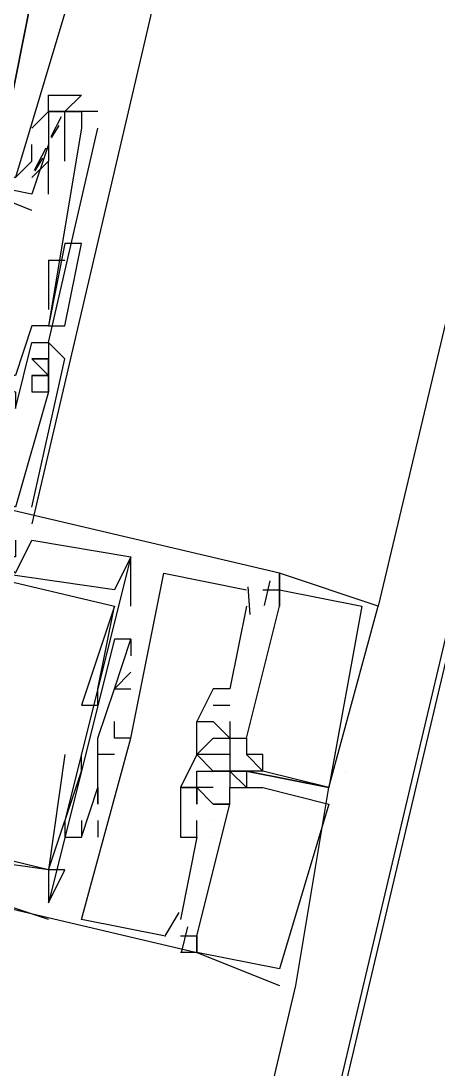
# Model space of a CAD drawing. Header units: feet. Extents: x -84 to 198, y -22 to 181.
# Drawn here: x 133.098 to 133.435, y 98.017 to 98.864 of the extents above; entities that cross this region are included whole.
import ezdxf

# ---------------------------------------------------------------- set-up
doc = ezdxf.new("R2010")
doc.units = ezdxf.units.FT
doc.layers.add('A-LINEA', color=7, linetype='CONTINUOUS')

msp = doc.modelspace()

# ---------------------------------------------------------------- linework, layer by layer
at = {"layer": 'A-LINEA'}
for p, q in [((135.1333, 105.7644), (133.3867, 98.3911)), ((133.9467, 102.0444), (133.2, 98.8578)), ((133.2, 98.8578), (133.1067, 98.4578)), ((133.1067, 98.7778), (133.12, 98.7911)), ((133.12, 98.7911), (133.12, 98.7911)), ((133.1333, 98.7911), (133.1333, 98.7911)), ((133.1467, 98.7911), (133.1467, 98.7911)), ((133.16, 98.7911), (133.16, 98.7911)), ((133.1303, 98.787), (133.1219, 98.7708)), ((133.1067, 98.7778), (133.1067, 98.7778)), ((133.12, 98.7778), (133.12, 98.7778)), ((133.1285, 98.78), (133.1223, 98.7699)), ((133.1467, 98.7778), (133.1467, 98.7778)), ((133.16, 98.7778), (133.16, 98.7778)), ((133.12, 98.7644), (133.12, 98.7644)), ((133.12, 98.7644), (133.12, 98.7644)), ((133.118, 98.7616), (133.1084, 98.7436)), ((133.1067, 98.7511), (133.1067, 98.7511)), ((133.1152, 98.7534), (133.1089, 98.7432)), ((133.12, 98.7244), (133.12, 98.7511)), ((133.12, 98.7511), (133.12, 98.7511)), ((133.1333, 98.7511), (133.1333, 98.7511)), ((133.1067, 98.7244), (133.1067, 98.7244)), ((133.1067, 98.7244), (133.1067, 98.7244)), ((133.12, 98.7244), (133.12, 98.7244)), ((133.1067, 98.7111), (133.1067, 98.7111)), ((133.1333, 98.6844), (133.12, 98.6178)), ((133.1333, 98.6844), (133.12, 98.6178)), ((133.1467, 98.6844), (133.1467, 98.6844)), ((133.12, 98.6711), (133.12, 98.6444)), ((133.12, 98.6711), (133.1333, 98.6711)), ((133.12, 98.6444), (133.12, 98.6311)), ((133.1067, 98.6178), (133.1067, 98.6178)), ((133.12, 98.6178), (133.12, 98.6178)), ((133.1333, 98.6178), (133.1333, 98.6178)), ((133.1067, 98.6044), (133.1067, 98.6044)), ((133.12, 98.6044), (133.12, 98.6044)), ((133.12, 98.6044), (133.12, 98.6044)), ((133.12, 98.6044), (133.12, 98.6044)), ((133.12, 98.6044), (133.12, 98.6044)), ((133.12, 98.5911), (133.1067, 98.5911)), ((133.12, 98.5911), (133.12, 98.5911)), ((133.12, 98.5911), (133.12, 98.5911)), ((133.12, 98.5911), (133.12, 98.5911)), ((133.1333, 98.5911), (133.1333, 98.5911)), ((133.1333, 98.5911), (133.1333, 98.5911)), ((133.1333, 98.5911), (133.1333, 98.5911)), ((133.1067, 98.5778), (133.1067, 98.5778)), ((133.1067, 98.5778), (133.1067, 98.5778)), ((133.1067, 98.5778), (133.1067, 98.5778)), ((133.1067, 98.5778), (133.1067, 98.5778)), ((133.12, 98.5778), (133.1067, 98.5778)), ((133.1067, 98.5778), (133.12, 98.5778)), ((133.12, 98.5778), (133.12, 98.5778)), ((133.12, 98.5778), (133.12, 98.5778)), ((133.12, 98.5778), (133.12, 98.5778)), ((133.1067, 98.5644), (133.1067, 98.5644)), ((133.1067, 98.5644), (133.1067, 98.5644)), ((133.1067, 98.5644), (133.1067, 98.5644)), ((133.12, 98.5644), (133.12, 98.5644)), ((133.12, 98.5644), (133.12, 98.5644)), ((133.12, 98.5644), (133.12, 98.5644)), ((133.12, 98.5644), (133.12, 98.5644)), ((133.12, 98.5644), (133.12, 98.5644)), ((133.12, 98.5644), (133.12, 98.5644)), ((133.1067, 98.4711), (133.1067, 98.4711)), ((133.1067, 98.4711), (133.1067, 98.4711)), ((133.1067, 98.4711), (133.1067, 98.4711)), ((133.1067, 98.4444), (133.1067, 98.4444)), ((133.1067, 98.4444), (133.1067, 98.4444)), ((133.1067, 98.4444), (133.1067, 98.4444)), ((133.1867, 98.3911), (133.1867, 98.4311)), ((133.1867, 98.4311), (133.1867, 98.4311)), ((133.1867, 98.4311), (133.1867, 98.4311)), ((133.1867, 98.3911), (133.1867, 98.4311)), ((133.1867, 98.4311), (133.1867, 98.4311)), ((133.1867, 98.4311), (133.1867, 98.4311)), ((133.1867, 98.3911), (133.1867, 98.4311)), ((133.1867, 98.4311), (133.1867, 98.4311)), ((133.1867, 98.4311), (133.1867, 98.4311)), ((133.2133, 98.4178), (133.2133, 98.4178)), ((133.2133, 98.4178), (133.2133, 98.4178)), ((133.2133, 98.4178), (133.2133, 98.4178)), ((133.3067, 98.4178), (133.3067, 98.4178)), ((133.3067, 98.4178), (133.3067, 98.4178)), ((133.3067, 98.4178), (133.3067, 98.4178)), ((133.3067, 98.4178), (133.3067, 98.4178)), ((133.3067, 98.4178), (133.3067, 98.4178)), ((133.3067, 98.4178), (133.3067, 98.4178)), ((133.299, 98.4117), (133.2943, 98.3917)), ((133.299, 98.4117), (133.2943, 98.3917)), ((133.299, 98.4117), (133.2943, 98.3917)), ((133.1733, 98.4044), (133.1733, 98.4044)), ((133.1733, 98.4044), (133.1733, 98.4044)), ((133.1733, 98.4044), (133.1733, 98.4044)), ((133.28, 98.4044), (133.28, 98.4044)), ((133.28, 98.4044), (133.28, 98.4044)), ((133.28, 98.4044), (133.28, 98.4044)), ((133.2813, 98.4069), (133.2829, 98.3843)), ((133.2813, 98.4069), (133.2829, 98.3843)), ((133.2813, 98.4069), (133.2829, 98.3843)), ((133.2933, 98.4044), (133.2933, 98.4044)), ((133.2933, 98.4044), (133.2933, 98.4044)), ((133.2933, 98.4044), (133.2933, 98.4044)), ((133.3067, 98.4044), (133.3067, 98.4044)), ((133.3067, 98.4044), (133.3067, 98.4044)), ((133.3067, 98.4044), (133.3067, 98.4044)), ((133.3067, 98.4044), (133.3067, 98.4044)), ((133.3067, 98.4044), (133.3067, 98.4044)), ((133.3067, 98.4044), (133.3067, 98.4044)), ((133.1733, 98.3911), (133.1733, 98.3911)), ((133.1733, 98.3911), (133.1733, 98.3911)), ((133.1733, 98.3911), (133.1733, 98.3911)), ((133.1733, 98.3911), (133.1733, 98.3911)), ((133.1733, 98.3911), (133.1733, 98.3911)), ((133.1733, 98.3911), (133.1733, 98.3911)), ((133.1867, 98.3911), (133.1867, 98.3911)), ((133.1867, 98.3911), (133.1867, 98.3911)), ((133.1867, 98.3911), (133.1867, 98.3911)), ((133.28, 98.3911), (133.2667, 98.3244)), ((133.28, 98.3911), (133.2667, 98.3244)), ((133.28, 98.3911), (133.2667, 98.3244)), ((133.28, 98.3911), (133.28, 98.3911)), ((133.28, 98.3911), (133.28, 98.3911)), ((133.28, 98.3911), (133.28, 98.3911)), ((133.2933, 98.3911), (133.2933, 98.3911)), ((133.2933, 98.3911), (133.2933, 98.3911)), ((133.2933, 98.3911), (133.2933, 98.3911)), ((133.2933, 98.3911), (133.2933, 98.3911)), ((133.2933, 98.3911), (133.2933, 98.3911)), ((133.2933, 98.3911), (133.2933, 98.3911)), ((133.3067, 98.3911), (133.3067, 98.3911)), ((133.3067, 98.3911), (133.3067, 98.3911)), ((133.3067, 98.3911), (133.3067, 98.3911)), ((133.3067, 98.3911), (133.3067, 98.3911)), ((133.3067, 98.3911), (133.3067, 98.3911)), ((133.3067, 98.3911), (133.3067, 98.3911)), ((133.3733, 98.3911), (133.3733, 98.3911)), ((133.3733, 98.3911), (133.3733, 98.3911)), ((133.3733, 98.3911), (133.3733, 98.3911)), ((133.3867, 98.3911), (133.3867, 98.3911)), ((133.3867, 98.3911), (133.3867, 98.3911)), ((133.3867, 98.3911), (133.3867, 98.3911)), ((133.1733, 98.3644), (133.1733, 98.3644)), ((133.1733, 98.3644), (133.1733, 98.3644)), ((133.1733, 98.3644), (133.1733, 98.3644)), ((133.1867, 98.3644), (133.1867, 98.3644)), ((133.1867, 98.3644), (133.1867, 98.3644)), ((133.1867, 98.3644), (133.1867, 98.3644)), ((133.1867, 98.3644), (133.1867, 98.3644)), ((133.1867, 98.3644), (133.1867, 98.3644)), ((133.1867, 98.3644), (133.1867, 98.3644)), ((133.1867, 98.3511), (133.1867, 98.3511)), ((133.1867, 98.3511), (133.1867, 98.3511)), ((133.1867, 98.3511), (133.1867, 98.3511)), ((133.1867, 98.3378), (133.1867, 98.3378)), ((133.1867, 98.3378), (133.1867, 98.3378)), ((133.1867, 98.3378), (133.1867, 98.3378)), ((133.16, 98.3244), (133.16, 98.3244)), ((133.16, 98.3244), (133.16, 98.3244)), ((133.16, 98.3244), (133.16, 98.3244)), ((133.1733, 98.3244), (133.1733, 98.3244)), ((133.1733, 98.3244), (133.1733, 98.3244)), ((133.1733, 98.3244), (133.1733, 98.3244)), ((133.1733, 98.3244), (133.1733, 98.3244)), ((133.1733, 98.3244), (133.1733, 98.3244)), ((133.1733, 98.3244), (133.1733, 98.3244)), ((133.1867, 98.3244), (133.1867, 98.3244)), ((133.1867, 98.3244), (133.1867, 98.3244)), ((133.1867, 98.3244), (133.1867, 98.3244)), ((133.2533, 98.3244), (133.2533, 98.3244)), ((133.2533, 98.3244), (133.2533, 98.3244)), ((133.2533, 98.3244), (133.2533, 98.3244)), ((133.2667, 98.3244), (133.2667, 98.3244)), ((133.2667, 98.3244), (133.2667, 98.3244)), ((133.2667, 98.3244), (133.2667, 98.3244)), ((133.1467, 98.3111), (133.1467, 98.3111)), ((133.1467, 98.3111), (133.1467, 98.3111)), ((133.1467, 98.3111), (133.1467, 98.3111)), ((133.16, 98.3111), (133.16, 98.3111)), ((133.16, 98.3111), (133.16, 98.3111)), ((133.16, 98.3111), (133.16, 98.3111)), ((133.2533, 98.3111), (133.2667, 98.3111)), ((133.2533, 98.3111), (133.2533, 98.3111)), ((133.2533, 98.3111), (133.2667, 98.3111)), ((133.2533, 98.3111), (133.2533, 98.3111)), ((133.2533, 98.3111), (133.2667, 98.3111)), ((133.2533, 98.3111), (133.2533, 98.3111)), ((133.2667, 98.3111), (133.2667, 98.3111)), ((133.2667, 98.3111), (133.2667, 98.3111)), ((133.2667, 98.3111), (133.2667, 98.3111)), ((133.1733, 98.2978), (133.1733, 98.2978)), ((133.1733, 98.2978), (133.1733, 98.2978)), ((133.1733, 98.2978), (133.1733, 98.2978)), ((133.24, 98.2978), (133.24, 98.2978)), ((133.24, 98.2978), (133.24, 98.2978)), ((133.24, 98.2978), (133.24, 98.2978)), ((133.24, 98.2978), (133.24, 98.2978)), ((133.24, 98.2978), (133.24, 98.2978)), ((133.24, 98.2978), (133.24, 98.2978)), ((133.2533, 98.2978), (133.2533, 98.2978)), ((133.2533, 98.2978), (133.2533, 98.2978)), ((133.2533, 98.2978), (133.2533, 98.2978)), ((133.2533, 98.2978), (133.2533, 98.2978)), ((133.2533, 98.2978), (133.2533, 98.2978)), ((133.2533, 98.2978), (133.2533, 98.2978)), ((133.2667, 98.2978), (133.2667, 98.2978)), ((133.2667, 98.2978), (133.2667, 98.2978)), ((133.2667, 98.2978), (133.2667, 98.2978)), ((133.16, 98.2844), (133.16, 98.2844)), ((133.16, 98.2844), (133.16, 98.2844)), ((133.16, 98.2844), (133.16, 98.2844)), ((133.16, 98.2844), (133.16, 98.2844)), ((133.16, 98.2844), (133.16, 98.2844)), ((133.16, 98.2844), (133.16, 98.2844)), ((133.1733, 98.2844), (133.1733, 98.2844)), ((133.1733, 98.2844), (133.1733, 98.2844)), ((133.1733, 98.2844), (133.1733, 98.2844)), ((133.1733, 98.2844), (133.1733, 98.2844)), ((133.1733, 98.2844), (133.1733, 98.2844)), ((133.1733, 98.2844), (133.1733, 98.2844)), ((133.1867, 98.2844), (133.1867, 98.2844)), ((133.1867, 98.2844), (133.1867, 98.2844)), ((133.1867, 98.2844), (133.1867, 98.2844)), ((133.1867, 98.2844), (133.1867, 98.2844)), ((133.1867, 98.2844), (133.1867, 98.2844)), ((133.1867, 98.2844), (133.1867, 98.2844)), ((133.2533, 98.2844), (133.2533, 98.2844)), ((133.2533, 98.2844), (133.2533, 98.2844)), ((133.2533, 98.2844), (133.2533, 98.2844)), ((133.2667, 98.2844), (133.2667, 98.2844)), ((133.2667, 98.2844), (133.2667, 98.2844)), ((133.2667, 98.2844), (133.2667, 98.2844)), ((133.2667, 98.2844), (133.2667, 98.2844)), ((133.2667, 98.2844), (133.2667, 98.2844)), ((133.2667, 98.2844), (133.2667, 98.2844)), ((133.2667, 98.2844), (133.2667, 98.2844)), ((133.2667, 98.2844), (133.2667, 98.2844)), ((133.2667, 98.2844), (133.2667, 98.2844)), ((133.28, 98.2844), (133.28, 98.2844)), ((133.28, 98.2844), (133.28, 98.2844)), ((133.28, 98.2844), (133.28, 98.2844)), ((133.28, 98.2844), (133.28, 98.2844)), ((133.28, 98.2844), (133.28, 98.2844)), ((133.28, 98.2844), (133.28, 98.2844)), ((133.1333, 98.2711), (133.1333, 98.2711)), ((133.1333, 98.2711), (133.1333, 98.2711)), ((133.1333, 98.2711), (133.1333, 98.2711)), ((133.1333, 98.2711), (133.1333, 98.2711)), ((133.1333, 98.2711), (133.1333, 98.2711)), ((133.1333, 98.2711), (133.1333, 98.2711)), ((133.1467, 98.2711), (133.1467, 98.2711)), ((133.1467, 98.2711), (133.1467, 98.2711)), ((133.1467, 98.2711), (133.1467, 98.2711)), ((133.1467, 98.2711), (133.1467, 98.2711)), ((133.1467, 98.2711), (133.1467, 98.2711)), ((133.1467, 98.2711), (133.1467, 98.2711)), ((133.1733, 98.2711), (133.16, 98.2711)), ((133.16, 98.2711), (133.16, 98.2711)), ((133.1733, 98.2711), (133.16, 98.2711)), ((133.16, 98.2711), (133.16, 98.2711)), ((133.1733, 98.2711), (133.16, 98.2711)), ((133.16, 98.2711), (133.16, 98.2711)), ((133.1733, 98.2711), (133.1733, 98.2711)), ((133.1733, 98.2711), (133.1733, 98.2711)), ((133.1733, 98.2711), (133.1733, 98.2711)), ((133.24, 98.2711), (133.24, 98.2711)), ((133.24, 98.2711), (133.24, 98.2711)), ((133.24, 98.2711), (133.24, 98.2711)), ((133.24, 98.2711), (133.24, 98.2711)), ((133.24, 98.2711), (133.24, 98.2711)), ((133.24, 98.2711), (133.24, 98.2711)), ((133.24, 98.2711), (133.24, 98.2711)), ((133.24, 98.2711), (133.24, 98.2711)), ((133.24, 98.2711), (133.24, 98.2711)), ((133.24, 98.2711), (133.24, 98.2711)), ((133.24, 98.2711), (133.24, 98.2711)), ((133.24, 98.2711), (133.24, 98.2711)), ((133.2533, 98.2711), (133.2533, 98.2711)), ((133.2533, 98.2711), (133.2533, 98.2711)), ((133.2533, 98.2711), (133.2533, 98.2711)), ((133.2667, 98.2711), (133.2667, 98.2578)), ((133.2667, 98.2711), (133.2667, 98.2711)), ((133.2667, 98.2711), (133.2667, 98.2711)), ((133.2667, 98.2711), (133.2667, 98.2578)), ((133.2667, 98.2711), (133.2667, 98.2711)), ((133.2667, 98.2711), (133.2667, 98.2711)), ((133.2667, 98.2711), (133.2667, 98.2578)), ((133.2667, 98.2711), (133.2667, 98.2711)), ((133.2667, 98.2711), (133.2667, 98.2711)), ((133.28, 98.2711), (133.28, 98.2711)), ((133.28, 98.2711), (133.28, 98.2711)), ((133.28, 98.2711), (133.28, 98.2711)), ((133.28, 98.2711), (133.28, 98.2711)), ((133.28, 98.2711), (133.28, 98.2711)), ((133.28, 98.2711), (133.28, 98.2711)), ((133.2933, 98.2711), (133.2933, 98.2711)), ((133.2933, 98.2711), (133.2933, 98.2711)), ((133.2933, 98.2711), (133.2933, 98.2711)), ((133.1467, 98.2578), (133.1467, 98.2578)), ((133.1467, 98.2578), (133.1467, 98.2578)), ((133.1467, 98.2578), (133.1467, 98.2578)), ((133.1467, 98.2578), (133.1467, 98.2578)), ((133.1467, 98.2578), (133.1467, 98.2578)), ((133.1467, 98.2578), (133.1467, 98.2578)), ((133.24, 98.2578), (133.24, 98.2578)), ((133.24, 98.2578), (133.24, 98.2578)), ((133.24, 98.2578), (133.24, 98.2578)), ((133.24, 98.2578), (133.24, 98.2578)), ((133.24, 98.2578), (133.24, 98.2578)), ((133.24, 98.2578), (133.24, 98.2578)), ((133.2533, 98.2578), (133.2533, 98.2578)), ((133.2533, 98.2578), (133.2533, 98.2578)), ((133.2533, 98.2578), (133.2533, 98.2578)), ((133.2533, 98.2578), (133.2533, 98.2578)), ((133.2533, 98.2578), (133.2533, 98.2578)), ((133.2533, 98.2578), (133.2533, 98.2578)), ((133.2533, 98.2578), (133.2533, 98.2578)), ((133.2533, 98.2578), (133.2533, 98.2578)), ((133.2533, 98.2578), (133.2533, 98.2578)), ((133.2667, 98.2578), (133.2667, 98.2578)), ((133.2667, 98.2578), (133.2667, 98.2578)), ((133.2667, 98.2578), (133.2667, 98.2578)), ((133.2667, 98.2578), (133.2667, 98.2578)), ((133.2667, 98.2578), (133.2667, 98.2578)), ((133.2667, 98.2578), (133.2667, 98.2578)), ((133.2667, 98.2578), (133.2667, 98.2578)), ((133.2667, 98.2578), (133.2667, 98.2578)), ((133.2667, 98.2578), (133.2667, 98.2578)), ((133.2667, 98.2578), (133.2667, 98.2578)), ((133.2667, 98.2578), (133.2667, 98.2578)), ((133.2667, 98.2578), (133.2667, 98.2578)), ((133.2667, 98.2578), (133.2667, 98.2578)), ((133.2667, 98.2578), (133.2667, 98.2578)), ((133.2667, 98.2578), (133.2667, 98.2578)), ((133.2667, 98.2578), (133.2667, 98.2578)), ((133.2667, 98.2578), (133.2667, 98.2578)), ((133.2667, 98.2578), (133.2667, 98.2578)), ((133.2667, 98.2578), (133.2667, 98.2578)), ((133.2667, 98.2578), (133.2667, 98.2578)), ((133.2667, 98.2578), (133.2667, 98.2578)), ((133.2667, 98.2578), (133.2667, 98.2578)), ((133.2667, 98.2578), (133.2667, 98.2578)), ((133.2667, 98.2578), (133.2667, 98.2578)), ((133.28, 98.2578), (133.28, 98.2578)), ((133.28, 98.2578), (133.28, 98.2578)), ((133.28, 98.2578), (133.28, 98.2578)), ((133.28, 98.2578), (133.28, 98.2578)), ((133.28, 98.2578), (133.28, 98.2578)), ((133.28, 98.2578), (133.28, 98.2578)), ((133.28, 98.2578), (133.28, 98.2578)), ((133.28, 98.2578), (133.28, 98.2578)), ((133.28, 98.2578), (133.28, 98.2578)), ((133.28, 98.2578), (133.28, 98.2578)), ((133.28, 98.2578), (133.28, 98.2578)), ((133.28, 98.2578), (133.28, 98.2578)), ((133.28, 98.2578), (133.28, 98.2578)), ((133.28, 98.2578), (133.28, 98.2578)), ((133.28, 98.2578), (133.28, 98.2578)), ((133.28, 98.2578), (133.28, 98.2578)), ((133.28, 98.2578), (133.28, 98.2578)), ((133.28, 98.2578), (133.28, 98.2578)), ((133.2933, 98.2578), (133.2933, 98.2578)), ((133.2933, 98.2578), (133.2933, 98.2578)), ((133.2933, 98.2578), (133.2933, 98.2578)), ((133.2933, 98.2578), (133.2933, 98.2578)), ((133.2933, 98.2578), (133.2933, 98.2578)), ((133.2933, 98.2578), (133.2933, 98.2578)), ((133.36, 98.2578), (133.36, 98.2578)), ((133.36, 98.2578), (133.36, 98.2578)), ((133.16, 98.2444), (133.16, 98.2444)), ((133.16, 98.2444), (133.16, 98.2444)), ((133.16, 98.2444), (133.16, 98.2444)), ((133.16, 98.2444), (133.16, 98.2444)), ((133.16, 98.2444), (133.16, 98.2444)), ((133.16, 98.2444), (133.16, 98.2444)), ((133.2267, 98.2444), (133.2267, 98.2444)), ((133.2267, 98.2444), (133.2267, 98.2444)), ((133.2267, 98.2444), (133.2267, 98.2444)), ((133.2267, 98.2444), (133.2267, 98.2444)), ((133.2267, 98.2444), (133.2267, 98.2444)), ((133.2267, 98.2444), (133.2267, 98.2444)), ((133.2267, 98.2444), (133.2267, 98.2444)), ((133.2267, 98.2444), (133.2267, 98.2444)), ((133.2267, 98.2444), (133.2267, 98.2444)), ((133.24, 98.2444), (133.24, 98.2444)), ((133.24, 98.2444), (133.24, 98.2444)), ((133.24, 98.2444), (133.24, 98.2444)), ((133.24, 98.2444), (133.24, 98.2444)), ((133.24, 98.2444), (133.24, 98.2444)), ((133.24, 98.2444), (133.24, 98.2444)), ((133.24, 98.2444), (133.24, 98.2444)), ((133.24, 98.2444), (133.24, 98.2444)), ((133.24, 98.2444), (133.24, 98.2444)), ((133.24, 98.2444), (133.24, 98.2444)), ((133.24, 98.2444), (133.24, 98.2444)), ((133.24, 98.2444), (133.24, 98.2444)), ((133.24, 98.2444), (133.24, 98.2444)), ((133.24, 98.2444), (133.24, 98.2444)), ((133.24, 98.2444), (133.24, 98.2444)), ((133.24, 98.2444), (133.24, 98.2444)), ((133.24, 98.2444), (133.24, 98.2444)), ((133.24, 98.2444), (133.24, 98.2444)), ((133.24, 98.2444), (133.24, 98.2444)), ((133.24, 98.2444), (133.24, 98.2444)), ((133.24, 98.2444), (133.24, 98.2444)), ((133.2533, 98.2444), (133.2533, 98.2444)), ((133.2533, 98.2444), (133.2533, 98.2444)), ((133.2533, 98.2444), (133.2533, 98.2444)), ((133.2533, 98.2444), (133.2533, 98.2444)), ((133.2533, 98.2444), (133.2533, 98.2444)), ((133.2533, 98.2444), (133.2533, 98.2444)), ((133.2667, 98.2444), (133.2667, 98.2444)), ((133.2667, 98.2444), (133.2667, 98.2444)), ((133.2667, 98.2444), (133.2667, 98.2444)), ((133.2667, 98.2444), (133.2667, 98.2444)), ((133.2667, 98.2444), (133.2667, 98.2444)), ((133.2667, 98.2444), (133.2667, 98.2444)), ((133.28, 98.2444), (133.28, 98.2444)), ((133.28, 98.2444), (133.28, 98.2444)), ((133.28, 98.2444), (133.28, 98.2444)), ((133.28, 98.2444), (133.28, 98.2444)), ((133.28, 98.2444), (133.28, 98.2444)), ((133.28, 98.2444), (133.28, 98.2444)), ((133.2933, 98.2444), (133.2933, 98.2444)), ((133.2933, 98.2444), (133.2933, 98.2444)), ((133.2933, 98.2444), (133.2933, 98.2444)), ((133.2933, 98.2444), (133.2933, 98.2444)), ((133.2933, 98.2444), (133.2933, 98.2444)), ((133.2933, 98.2444), (133.2933, 98.2444)), ((133.3467, 98.2444), (133.3467, 98.2444)), ((133.3467, 98.2444), (133.3467, 98.2444)), ((133.3467, 98.2444), (133.3467, 98.2444)), ((133.3467, 98.2444), (133.3467, 98.2444)), ((133.3467, 98.2444), (133.3467, 98.2444)), ((133.3467, 98.2444), (133.3467, 98.2444)), ((133.3467, 98.2444), (133.3467, 98.2444)), ((133.3467, 98.2444), (133.3467, 98.2444)), ((133.3467, 98.2444), (133.3467, 98.2444)), ((133.3467, 98.2444), (133.3467, 98.2444)), ((133.3467, 98.2444), (133.3467, 98.2444)), ((133.3467, 98.2444), (133.3467, 98.2444)), ((133.16, 98.2311), (133.16, 98.2311)), ((133.16, 98.2311), (133.16, 98.2311)), ((133.16, 98.2311), (133.16, 98.2311)), ((133.24, 98.2311), (133.24, 98.2311)), ((133.24, 98.2311), (133.24, 98.2311)), ((133.24, 98.2311), (133.24, 98.2311)), ((133.24, 98.2311), (133.24, 98.2311)), ((133.24, 98.2311), (133.24, 98.2311)), ((133.24, 98.2311), (133.24, 98.2311)), ((133.24, 98.2311), (133.24, 98.2311)), ((133.24, 98.2311), (133.24, 98.2311)), ((133.24, 98.2311), (133.24, 98.2311)), ((133.2533, 98.2311), (133.2533, 98.2311)), ((133.2533, 98.2311), (133.2533, 98.2311)), ((133.2533, 98.2311), (133.2533, 98.2311)), ((133.2533, 98.2311), (133.2533, 98.2311)), ((133.2533, 98.2311), (133.2533, 98.2311)), ((133.2533, 98.2311), (133.2533, 98.2311)), ((133.2533, 98.2311), (133.2533, 98.2311)), ((133.2533, 98.2311), (133.2533, 98.2311)), ((133.2533, 98.2311), (133.2533, 98.2311)), ((133.2667, 98.2311), (133.2667, 98.2311)), ((133.2667, 98.2311), (133.2667, 98.2311)), ((133.2667, 98.2311), (133.2667, 98.2311)), ((133.2667, 98.2311), (133.2667, 98.2311)), ((133.2667, 98.2311), (133.2667, 98.2311)), ((133.2667, 98.2311), (133.2667, 98.2311)), ((133.2667, 98.2311), (133.2667, 98.2311)), ((133.2667, 98.2311), (133.2667, 98.2311)), ((133.2667, 98.2311), (133.2667, 98.2311)), ((133.3467, 98.2311), (133.3467, 98.2311)), ((133.3467, 98.2311), (133.3467, 98.2311)), ((133.3467, 98.2311), (133.3467, 98.2311)), ((133.3467, 98.2311), (133.3467, 98.2311)), ((133.3467, 98.2311), (133.3467, 98.2311)), ((133.3467, 98.2311), (133.3467, 98.2311)), ((133.3467, 98.2311), (133.3467, 98.2311)), ((133.3467, 98.2311), (133.3467, 98.2311)), ((133.1333, 98.2178), (133.1333, 98.2178)), ((133.1333, 98.2178), (133.1333, 98.2178)), ((133.1333, 98.2178), (133.1333, 98.2178)), ((133.1467, 98.2178), (133.1467, 98.2178)), ((133.1467, 98.2178), (133.1467, 98.2178)), ((133.1467, 98.2178), (133.1467, 98.2178)), ((133.16, 98.2178), (133.16, 98.2044)), ((133.16, 98.2178), (133.16, 98.2178)), ((133.16, 98.2178), (133.16, 98.2044)), ((133.16, 98.2178), (133.16, 98.2178)), ((133.16, 98.2178), (133.16, 98.2044)), ((133.16, 98.2178), (133.16, 98.2178)), ((133.2267, 98.2178), (133.2267, 98.2178)), ((133.2267, 98.2178), (133.2267, 98.2178)), ((133.2267, 98.2178), (133.2267, 98.2178)), ((133.2267, 98.2178), (133.2267, 98.2178)), ((133.2267, 98.2178), (133.2267, 98.2178)), ((133.2267, 98.2178), (133.2267, 98.2178)), ((133.24, 98.2044), (133.24, 98.2178)), ((133.24, 98.2178), (133.24, 98.2178)), ((133.24, 98.2178), (133.24, 98.2178)), ((133.24, 98.2178), (133.24, 98.2178)), ((133.24, 98.2044), (133.24, 98.2178)), ((133.24, 98.2178), (133.24, 98.2178)), ((133.24, 98.2178), (133.24, 98.2178)), ((133.24, 98.2178), (133.24, 98.2178)), ((133.24, 98.2044), (133.24, 98.2178)), ((133.24, 98.2178), (133.24, 98.2178)), ((133.24, 98.2178), (133.24, 98.2178)), ((133.24, 98.2178), (133.24, 98.2178)), ((133.2533, 98.2178), (133.2533, 98.2178)), ((133.2533, 98.2178), (133.2533, 98.2178)), ((133.2533, 98.2178), (133.2533, 98.2178)), ((133.2533, 98.2178), (133.2533, 98.2178)), ((133.2533, 98.2178), (133.2533, 98.2178)), ((133.2533, 98.2178), (133.2533, 98.2178)), ((133.1333, 98.2044), (133.1333, 98.2044)), ((133.1333, 98.2044), (133.1333, 98.2044)), ((133.1333, 98.2044), (133.1333, 98.2044)), ((133.1467, 98.2044), (133.1467, 98.2044)), ((133.1467, 98.2044), (133.1467, 98.2044)), ((133.1467, 98.2044), (133.1467, 98.2044)), ((133.1467, 98.2044), (133.1467, 98.2044)), ((133.1467, 98.2044), (133.1467, 98.2044)), ((133.1467, 98.2044), (133.1467, 98.2044)), ((133.16, 98.2044), (133.16, 98.2044)), ((133.16, 98.2044), (133.16, 98.2044)), ((133.16, 98.2044), (133.16, 98.2044)), ((133.2267, 98.2044), (133.2267, 98.2044)), ((133.2267, 98.2044), (133.2267, 98.2044)), ((133.2267, 98.2044), (133.2267, 98.2044)), ((133.24, 98.2044), (133.24, 98.2044)), ((133.24, 98.2044), (133.24, 98.2044)), ((133.24, 98.2044), (133.24, 98.2044)), ((133.24, 98.2044), (133.24, 98.2044)), ((133.24, 98.2044), (133.24, 98.2044)), ((133.24, 98.2044), (133.24, 98.2044)), ((133.2533, 98.2044), (133.2533, 98.2044)), ((133.2533, 98.2044), (133.2533, 98.2044)), ((133.2533, 98.2044), (133.2533, 98.2044)), ((133.2533, 98.2044), (133.2533, 98.2044)), ((133.2533, 98.2044), (133.2533, 98.2044)), ((133.2533, 98.2044), (133.2533, 98.2044)), ((133.12, 98.1778), (133.12, 98.1778)), ((133.12, 98.1778), (133.12, 98.1778)), ((133.12, 98.1778), (133.12, 98.1778)), ((133.12, 98.1778), (133.12, 98.1778)), ((133.12, 98.1778), (133.12, 98.1778)), ((133.12, 98.1778), (133.12, 98.1778)), ((133.12, 98.1778), (133.12, 98.1778)), ((133.12, 98.1778), (133.12, 98.1778)), ((133.12, 98.1778), (133.12, 98.1778)), ((133.12, 98.1778), (133.12, 98.1778)), ((133.12, 98.1778), (133.12, 98.1778)), ((133.12, 98.1778), (133.12, 98.1778)), ((133.12, 98.1778), (133.12, 98.1778)), ((133.12, 98.1778), (133.12, 98.1778)), ((133.12, 98.1778), (133.12, 98.1778)), ((133.12, 98.1778), (133.12, 98.1778)), ((133.12, 98.1778), (133.12, 98.1778)), ((133.12, 98.1778), (133.12, 98.1778)), ((133.1333, 98.1778), (133.1333, 98.1778)), ((133.1333, 98.1778), (133.1333, 98.1778)), ((133.1333, 98.1778), (133.1333, 98.1778)), ((133.1333, 98.1778), (133.1333, 98.1778)), ((133.1333, 98.1778), (133.1333, 98.1778)), ((133.1333, 98.1778), (133.1333, 98.1778)), ((133.12, 98.1511), (133.12, 98.1511)), ((133.12, 98.1511), (133.12, 98.1511)), ((133.12, 98.1511), (133.12, 98.1511)), ((133.12, 98.1511), (133.12, 98.1511)), ((133.12, 98.1511), (133.12, 98.1511)), ((133.12, 98.1511), (133.12, 98.1511)), ((133.12, 98.1511), (133.12, 98.1511)), ((133.12, 98.1511), (133.12, 98.1511)), ((133.12, 98.1511), (133.12, 98.1511)), ((133.12, 98.1378), (133.12, 98.1378)), ((133.12, 98.1378), (133.12, 98.1378)), ((133.12, 98.1378), (133.12, 98.1378)), ((133.1467, 98.1378), (133.1467, 98.1378)), ((133.1467, 98.1378), (133.1467, 98.1378)), ((133.1467, 98.1378), (133.1467, 98.1378)), ((133.2255, 98.1435), (133.2139, 98.124)), ((133.2255, 98.1435), (133.2139, 98.124)), ((133.2255, 98.1435), (133.2139, 98.124)), ((133.2267, 98.1378), (133.2267, 98.1378)), ((133.2267, 98.1378), (133.2267, 98.1378)), ((133.2267, 98.1378), (133.2267, 98.1378)), ((133.2323, 98.1317), (133.2276, 98.1117)), ((133.2323, 98.1317), (133.2276, 98.1117)), ((133.2323, 98.1317), (133.2276, 98.1117)), ((133.2133, 98.1244), (133.2133, 98.1244)), ((133.2133, 98.1244), (133.2133, 98.1244)), ((133.2133, 98.1244), (133.2133, 98.1244)), ((133.2267, 98.1244), (133.2267, 98.1244)), ((133.2267, 98.1244), (133.2267, 98.1244)), ((133.2267, 98.1244), (133.2267, 98.1244)), ((133.24, 98.1244), (133.24, 98.1244)), ((133.24, 98.1244), (133.24, 98.1244)), ((133.24, 98.1244), (133.24, 98.1244)), ((133.24, 98.1244), (133.24, 98.1244)), ((133.24, 98.1244), (133.24, 98.1244)), ((133.24, 98.1244), (133.24, 98.1244)), ((133.24, 98.1244), (133.24, 98.1244)), ((133.24, 98.1244), (133.24, 98.1244)), ((133.24, 98.1244), (133.24, 98.1244)), ((133.2267, 98.1111), (133.2267, 98.1111)), ((133.2267, 98.1111), (133.2267, 98.1111)), ((133.2267, 98.1111), (133.2267, 98.1111)), ((133.24, 98.1111), (133.24, 98.1111)), ((133.24, 98.1111), (133.24, 98.1111)), ((133.24, 98.1111), (133.24, 98.1111)), ((133.24, 98.1111), (133.24, 98.1111)), ((133.24, 98.1111), (133.24, 98.1111)), ((133.24, 98.1111), (133.24, 98.1111)), ((133.24, 98.1111), (133.24, 98.1111)), ((133.24, 98.1111), (133.24, 98.1111)), ((133.24, 98.1111), (133.24, 98.1111)), ((133.24, 98.1111), (133.24, 98.1111)), ((133.24, 98.1111), (133.24, 98.1111)), ((133.24, 98.1111), (133.24, 98.1111)), ((133.24, 98.1111), (133.24, 98.1111)), ((133.24, 98.1111), (133.24, 98.1111)), ((133.24, 98.1111), (133.24, 98.1111)), ((133.3067, 98.0978), (133.3067, 98.0978)), ((133.3067, 98.0978), (133.3067, 98.0978)), ((133.3067, 98.0978), (133.3067, 98.0978)), ((133.3067, 98.0978), (133.3067, 98.0978)), ((133.3067, 98.0978), (133.3067, 98.0978)), ((133.3067, 98.0978), (133.3067, 98.0978)), ((131.5733, 90.7111), (133.32, 98.0844)), ((133.3067, 98.0844), (133.3067, 98.0844)), ((133.3067, 98.0844), (133.3067, 98.0844)), ((133.3067, 98.0844), (133.3067, 98.0844)), ((133.3067, 98.0844), (133.3067, 98.0844)), ((133.3067, 98.0844), (133.3067, 98.0844)), ((133.3067, 98.0844), (133.3067, 98.0844)), ((133.32, 98.0844), (133.32, 98.0844)), ((133.32, 98.0844), (133.32, 98.0844)), ((133.32, 98.0844), (133.32, 98.0844)), ((133.32, 98.0844), (133.32, 98.0844)), ((133.32, 98.0844), (133.32, 98.0844)), ((133.32, 98.0844), (133.32, 98.0844))]:
    msp.add_line(p, q, dxfattribs=at)
for points in [[(135.8933, 108.7111), (131.36, 89.5511), (124.5867, 91.1511), (124.44, 90.4978), (121.84, 91.1111), (121.3333, 88.9644), (118.2, 75.6978), (129.9467, 72.9244)], [(124.5867, 91.1511), (131.36, 89.5511), (135.2667, 106.0978)], [(133.1333, 98.8711), (133.0933, 98.7378), (133.08, 98.7378), (133.08, 98.7511), (133.1067, 98.8844), (133.08, 98.7511), (133.0667, 98.7511), (133.0533, 98.7511), (133.0933, 98.8844)], [(133.0133, 98.8178), (132.9733, 98.6444), (132.9867, 98.6311), (132.9733, 98.5778), (132.9867, 98.5911), (133.0933, 98.5644), (133.0933, 98.5511), (133.1067, 98.6044), (133.12, 98.6044), (133.16, 98.7778)], [(133.12, 98.7911), (133.12, 98.8044), (133.1467, 98.8044), (133.1333, 98.7911), (133.12, 98.7911), (133.1333, 98.7911), (133.12, 98.7911), (133.12, 98.7644), (133.12, 98.7511), (133.1067, 98.7378)], [(133.1333, 98.7511), (133.1333, 98.7911), (133.1467, 98.7911), (133.1467, 98.7778), (133.12, 98.6178), (133.1067, 98.6178), (133.0933, 98.5778), (133.0667, 98.5778), (133.0667, 98.5911), (133.0133, 98.6044), (133.0133, 98.5911), (132.9867, 98.6044), (132.9867, 98.6444)], [(133.12, 98.7778), (133.12, 98.7644), (133.1067, 98.7244), (133.04, 98.7378), (133.0533, 98.7778), (133.04, 98.7778), (133.04, 98.7911), (133.0533, 98.7911)], [(133.16, 98.7911), (133.12, 98.7911), (133.12, 98.7911)], [(133.0533, 98.7778), (133.0533, 98.7644), (133.0533, 98.7511), (133.0933, 98.7378), (133.1067, 98.7511), (133.1067, 98.7644)], [(133.1067, 98.7111), (133.04, 98.7378), (133.04, 98.7378)], [(133.12, 98.6178), (133.1333, 98.6178), (133.1467, 98.6844), (133.1333, 98.6844)], [(133.1067, 98.4711), (133.1333, 98.5911), (133.12, 98.6044), (133.12, 98.5911), (133.12, 98.5644), (133.12, 98.5778), (133.1067, 98.5778), (133.1067, 98.5644), (133.12, 98.5644), (133.0933, 98.4711), (133.0667, 98.4844), (133.0667, 98.5111), (133.0533, 98.5111), (133.0267, 98.5244), (133, 98.5244), (132.9867, 98.5378), (132.9733, 98.4978)], [(133.1067, 98.4711), (133.1333, 98.5911), (133.12, 98.6044), (133.12, 98.5911), (133.12, 98.5644), (133.12, 98.5778), (133.1067, 98.5778), (133.1067, 98.5644), (133.12, 98.5644), (133.0933, 98.4711), (133.0667, 98.4844), (133.0667, 98.5111), (133.0533, 98.5111), (133.0267, 98.5244), (133, 98.5244), (132.9867, 98.5378), (132.9733, 98.4978)], [(133.1067, 98.4711), (133.1333, 98.5911), (133.12, 98.6044), (133.12, 98.5911), (133.12, 98.5644), (133.12, 98.5778), (133.1067, 98.5778), (133.1067, 98.5644), (133.12, 98.5644), (133.0933, 98.4711), (133.0667, 98.4844), (133.0667, 98.5111), (133.0533, 98.5111), (133.0267, 98.5244), (133, 98.5244), (132.9867, 98.5378), (132.9733, 98.4978)], [(133.1067, 98.5911), (133.12, 98.5911), (133.1067, 98.5911)], [(133.12, 98.5911), (133.1067, 98.5911), (133.12, 98.5778), (133.1067, 98.5911)], [(133.12, 98.5911), (133.12, 98.5911), (133.12, 98.5911), (133.12, 98.5644), (133.12, 98.5644), (133.12, 98.5911)], [(133.2933, 98.4044), (133.3067, 98.4044), (133.3067, 98.4178), (132.6267, 98.5778), (132.5867, 98.4178)], [(133.2933, 98.4044), (133.3067, 98.4044), (133.3067, 98.4178), (132.6267, 98.5778), (132.5867, 98.4178)], [(133.2933, 98.4044), (133.3067, 98.4044), (133.3067, 98.4178), (132.6267, 98.5778), (132.5867, 98.4178)], [(133.1067, 98.5778), (133.12, 98.5778), (133.1067, 98.5778)], [(132.6533, 98.4311), (132.6667, 98.5111), (133.1733, 98.3911), (133.1467, 98.3111), (133.1467, 98.3111), (133.16, 98.3111), (133.16, 98.3244), (133.1733, 98.3911)], [(132.6533, 98.4311), (132.6667, 98.5111), (133.1733, 98.3911), (133.1467, 98.3111), (133.1467, 98.3111), (133.16, 98.3111), (133.16, 98.3244), (133.1733, 98.3911)], [(132.6533, 98.4311), (132.6667, 98.5111), (133.1733, 98.3911), (133.1467, 98.3111), (133.1467, 98.3111), (133.16, 98.3111), (133.16, 98.3244), (133.1733, 98.3911)], [(133.0933, 98.4444), (133.0933, 98.4311), (133.08, 98.4311), (133.0933, 98.4178), (133.1067, 98.4444), (133.1867, 98.4311), (133.1333, 98.2178), (133.1333, 98.2044), (133.1467, 98.2044)], [(133.0933, 98.4444), (133.0933, 98.4311), (133.08, 98.4311), (133.0933, 98.4178), (133.1067, 98.4444), (133.1867, 98.4311), (133.1333, 98.2178), (133.1333, 98.2044), (133.1467, 98.2044)], [(133.0933, 98.4444), (133.0933, 98.4311), (133.08, 98.4311), (133.0933, 98.4178), (133.1067, 98.4444), (133.1867, 98.4311), (133.1333, 98.2178), (133.1333, 98.2044), (133.1467, 98.2044)], [(133.1867, 98.4311), (133.1733, 98.4044), (133.08, 98.4178)], [(133.1867, 98.4311), (133.1733, 98.4044), (133.08, 98.4178)], [(133.1867, 98.4311), (133.1733, 98.4044), (133.08, 98.4178)], [(132.5867, 98.4178), (132.56, 98.2711), (133.24, 98.1111), (133.2267, 98.1111)], [(132.5867, 98.4178), (132.56, 98.2711), (133.24, 98.1111), (133.2267, 98.1111)], [(132.5867, 98.4178), (132.56, 98.2711), (133.24, 98.1111), (133.2267, 98.1111)], [(133.1867, 98.2844), (133.2133, 98.4178), (133.28, 98.4044)], [(133.1867, 98.2844), (133.2133, 98.4178), (133.28, 98.4044)], [(133.1867, 98.2844), (133.2133, 98.4178), (133.28, 98.4044)], [(133.2933, 98.2711), (133.28, 98.2711), (133.2933, 98.2578), (133.28, 98.2578), (133.3467, 98.2444), (133.3867, 98.3911), (133.3867, 98.3911), (133.3067, 98.4178), (133.3067, 98.3911), (133.3067, 98.4044), (133.3733, 98.3911), (133.3733, 98.3911), (133.3467, 98.2444), (133.3467, 98.2444), (133.2933, 98.2578), (133.2933, 98.2578), (133.2933, 98.2711), (133.2933, 98.2711)], [(133.2933, 98.2711), (133.28, 98.2711), (133.2933, 98.2578), (133.28, 98.2578), (133.3467, 98.2444), (133.3867, 98.3911), (133.3867, 98.3911), (133.3067, 98.4178), (133.3067, 98.3911), (133.3067, 98.4044), (133.3733, 98.3911), (133.3733, 98.3911), (133.3467, 98.2444), (133.3467, 98.2444), (133.2933, 98.2578), (133.2933, 98.2578), (133.2933, 98.2711), (133.2933, 98.2711)], [(133.2933, 98.2711), (133.28, 98.2711), (133.2933, 98.2578), (133.28, 98.2578), (133.3467, 98.2444), (133.3867, 98.3911), (133.3867, 98.3911), (133.3067, 98.4178), (133.3067, 98.3911), (133.3067, 98.4044), (133.3733, 98.3911), (133.3733, 98.3911), (133.3467, 98.2444), (133.3467, 98.2444), (133.2933, 98.2578), (133.2933, 98.2578), (133.2933, 98.2711), (133.2933, 98.2711)], [(133.1333, 98.2711), (133.12, 98.1778), (132.6267, 98.2978), (132.64, 98.3911), (132.6267, 98.3778), (132.6133, 98.2844), (132.5867, 98.2844), (132.5867, 98.2711), (132.5867, 98.2844), (132.6133, 98.2711), (132.6133, 98.2978), (133.0267, 98.2044)], [(133.1333, 98.2711), (133.12, 98.1778), (132.6267, 98.2978), (132.64, 98.3911), (132.6267, 98.3778), (132.6133, 98.2844), (132.5867, 98.2844), (132.5867, 98.2711), (132.5867, 98.2844), (132.6133, 98.2711), (132.6133, 98.2978), (133.0267, 98.2044)], [(133.1333, 98.2711), (133.12, 98.1778), (132.6267, 98.2978), (132.64, 98.3911), (132.6267, 98.3778), (132.6133, 98.2844), (132.5867, 98.2844), (132.5867, 98.2711), (132.5867, 98.2844), (132.6133, 98.2711), (132.6133, 98.2978), (133.0267, 98.2044)], [(133.1333, 98.2711), (133.12, 98.1778), (132.6267, 98.2978), (132.64, 98.3911), (132.6267, 98.3778), (132.6133, 98.2844), (132.5867, 98.2844), (132.5867, 98.2711), (132.5867, 98.2844), (132.6133, 98.2711), (132.6133, 98.2978), (133.0267, 98.2044)], [(133.1333, 98.2711), (133.12, 98.1778), (132.6267, 98.2978), (132.64, 98.3911), (132.6267, 98.3778), (132.6133, 98.2844), (132.5867, 98.2844), (132.5867, 98.2711), (132.5867, 98.2844), (132.6133, 98.2711), (132.6133, 98.2978), (133.0267, 98.2044)], [(133.1333, 98.2711), (133.12, 98.1778), (132.6267, 98.2978), (132.64, 98.3911), (132.6267, 98.3778), (132.6133, 98.2844), (132.5867, 98.2844), (132.5867, 98.2711), (132.5867, 98.2844), (132.6133, 98.2711), (132.6133, 98.2978), (133.0267, 98.2044)], [(133.2667, 98.2978), (133.2667, 98.2844), (133.28, 98.2844), (133.3067, 98.3911)], [(133.2667, 98.2978), (133.2667, 98.2844), (133.28, 98.2844), (133.3067, 98.3911)], [(133.2667, 98.2978), (133.2667, 98.2844), (133.28, 98.2844), (133.3067, 98.3911)], [(133.1867, 98.3644), (133.1733, 98.3644), (133.12, 98.1511)], [(133.1867, 98.3644), (133.1733, 98.3644), (133.12, 98.1511)], [(133.1867, 98.3644), (133.1733, 98.3644), (133.12, 98.1511)], [(133.1867, 98.3378), (133.1733, 98.3244), (133.1867, 98.3644), (133.1867, 98.3511)], [(133.1867, 98.3378), (133.1733, 98.3244), (133.1867, 98.3644), (133.1867, 98.3511)], [(133.1867, 98.3378), (133.1733, 98.3244), (133.1867, 98.3644), (133.1867, 98.3511)], [(133.16, 98.2844), (133.1733, 98.3244), (133.1867, 98.3244)], [(133.16, 98.2844), (133.1733, 98.3244), (133.1867, 98.3244)], [(133.16, 98.2844), (133.1733, 98.3244), (133.1867, 98.3244)], [(133.2667, 98.3244), (133.2533, 98.3244), (133.24, 98.2978), (133.2533, 98.2978)], [(133.2667, 98.3244), (133.2533, 98.3244), (133.24, 98.2978), (133.2533, 98.2978)], [(133.2667, 98.3244), (133.2533, 98.3244), (133.24, 98.2978), (133.2533, 98.2978)], [(133.1733, 98.2844), (133.1733, 98.2844), (133.1733, 98.2978)], [(133.1733, 98.2844), (133.1733, 98.2844), (133.1733, 98.2978)], [(133.1733, 98.2844), (133.1733, 98.2844), (133.1733, 98.2978)], [(133.28, 98.2578), (133.28, 98.2578), (133.2667, 98.2578), (133.2533, 98.2578), (133.24, 98.2711), (133.24, 98.2978), (133.2533, 98.2978), (133.2533, 98.2978), (133.2533, 98.2978), (133.2533, 98.2978), (133.2667, 98.2844), (133.2667, 98.2844), (133.28, 98.2844), (133.28, 98.2711), (133.28, 98.2711)], [(133.28, 98.2578), (133.28, 98.2578), (133.2667, 98.2578), (133.2533, 98.2578), (133.24, 98.2711), (133.24, 98.2978), (133.2533, 98.2978), (133.2533, 98.2978), (133.2533, 98.2978), (133.2533, 98.2978), (133.2667, 98.2844), (133.2667, 98.2844), (133.28, 98.2844), (133.28, 98.2711), (133.28, 98.2711)], [(133.28, 98.2578), (133.28, 98.2578), (133.2667, 98.2578), (133.2533, 98.2578), (133.24, 98.2711), (133.24, 98.2978), (133.2533, 98.2978), (133.2533, 98.2978), (133.2533, 98.2978), (133.2533, 98.2978), (133.2667, 98.2844), (133.2667, 98.2844), (133.28, 98.2844), (133.28, 98.2711), (133.28, 98.2711)], [(133.1467, 98.2178), (133.1467, 98.2044), (133.16, 98.2444), (133.16, 98.2311), (133.16, 98.2444), (133.16, 98.2844)], [(133.1467, 98.2178), (133.1467, 98.2044), (133.16, 98.2444), (133.16, 98.2311), (133.16, 98.2444), (133.16, 98.2844)], [(133.1467, 98.2178), (133.1467, 98.2044), (133.16, 98.2444), (133.16, 98.2311), (133.16, 98.2444), (133.16, 98.2844)], [(133.2133, 98.1244), (133.1467, 98.1378), (133.1867, 98.2844), (133.1733, 98.2844), (133.1733, 98.2844)], [(133.2133, 98.1244), (133.1467, 98.1378), (133.1867, 98.2844), (133.1733, 98.2844), (133.1733, 98.2844)], [(133.2133, 98.1244), (133.1467, 98.1378), (133.1867, 98.2844), (133.1733, 98.2844), (133.1733, 98.2844)], [(133.2667, 98.2844), (133.2667, 98.2711), (133.24, 98.2711)], [(133.24, 98.2711), (133.2533, 98.2844), (133.2667, 98.2844)], [(133.2667, 98.2844), (133.2667, 98.2711), (133.24, 98.2711)], [(133.24, 98.2711), (133.2533, 98.2844), (133.2667, 98.2844)], [(133.2667, 98.2844), (133.2667, 98.2711), (133.24, 98.2711)], [(133.24, 98.2711), (133.2533, 98.2844), (133.2667, 98.2844)], [(133.12, 98.1778), (133.12, 98.1511), (133.1333, 98.1778), (133.12, 98.1778), (133.1467, 98.2578), (133.1467, 98.2711), (133.1467, 98.2711)], [(133.12, 98.1778), (133.12, 98.1511), (133.1333, 98.1778), (133.12, 98.1778), (133.1467, 98.2578), (133.1467, 98.2711), (133.1467, 98.2711)], [(133.12, 98.1778), (133.12, 98.1511), (133.1333, 98.1778), (133.12, 98.1778), (133.1467, 98.2578), (133.1467, 98.2711), (133.1467, 98.2711)], [(133.12, 98.1778), (133.12, 98.1511), (133.1333, 98.1778), (133.12, 98.1778), (133.1467, 98.2578), (133.1467, 98.2711), (133.1467, 98.2711)], [(133.12, 98.1778), (133.12, 98.1511), (133.1333, 98.1778), (133.12, 98.1778), (133.1467, 98.2578), (133.1467, 98.2711), (133.1467, 98.2711)], [(133.12, 98.1778), (133.12, 98.1511), (133.1333, 98.1778), (133.12, 98.1778), (133.1467, 98.2578), (133.1467, 98.2711), (133.1467, 98.2711)], [(133.28, 98.2578), (133.2533, 98.2578), (133.24, 98.2711), (133.2267, 98.2444), (133.24, 98.2444), (133.24, 98.2444), (133.24, 98.2311), (133.24, 98.2311), (133.24, 98.2311)], [(133.28, 98.2578), (133.2533, 98.2578), (133.24, 98.2711), (133.2267, 98.2444), (133.24, 98.2444), (133.24, 98.2444), (133.24, 98.2311), (133.24, 98.2311), (133.24, 98.2311)], [(133.28, 98.2578), (133.2533, 98.2578), (133.24, 98.2711), (133.2267, 98.2444), (133.24, 98.2444), (133.24, 98.2444), (133.24, 98.2311), (133.24, 98.2311), (133.24, 98.2311)], [(133.28, 98.2578), (133.2533, 98.2578), (133.24, 98.2711), (133.2267, 98.2444), (133.24, 98.2444), (133.24, 98.2444), (133.24, 98.2311), (133.24, 98.2311), (133.24, 98.2311)], [(133.28, 98.2578), (133.2533, 98.2578), (133.24, 98.2711), (133.2267, 98.2444), (133.24, 98.2444), (133.24, 98.2444), (133.24, 98.2311), (133.24, 98.2311), (133.24, 98.2311)], [(133.28, 98.2578), (133.2533, 98.2578), (133.24, 98.2711), (133.2267, 98.2444), (133.24, 98.2444), (133.24, 98.2444), (133.24, 98.2311), (133.24, 98.2311), (133.24, 98.2311)], [(133.2533, 98.2444), (133.24, 98.2444), (133.24, 98.2578), (133.2667, 98.2578), (133.2667, 98.2444), (133.2667, 98.2444), (133.2933, 98.2444), (133.2933, 98.2444), (133.2933, 98.2444), (133.2933, 98.2444), (133.3467, 98.2311), (133.3467, 98.2311), (133.3067, 98.0978), (133.3067, 98.0978), (133.24, 98.1111), (133.24, 98.1244), (133.24, 98.1111), (133.3067, 98.0844), (133.3067, 98.0844)], [(133.2533, 98.2444), (133.24, 98.2444), (133.24, 98.2578), (133.2667, 98.2578), (133.2667, 98.2444), (133.2667, 98.2444), (133.2933, 98.2444), (133.2933, 98.2444), (133.2933, 98.2444), (133.2933, 98.2444), (133.3467, 98.2311), (133.3467, 98.2311), (133.3067, 98.0978), (133.3067, 98.0978), (133.24, 98.1111), (133.24, 98.1244), (133.24, 98.1111), (133.3067, 98.0844), (133.3067, 98.0844)], [(133.2533, 98.2444), (133.24, 98.2444), (133.24, 98.2578), (133.2667, 98.2578), (133.2667, 98.2444), (133.2667, 98.2444), (133.2933, 98.2444), (133.2933, 98.2444), (133.2933, 98.2444), (133.2933, 98.2444), (133.3467, 98.2311), (133.3467, 98.2311), (133.3067, 98.0978), (133.3067, 98.0978), (133.24, 98.1111), (133.24, 98.1244), (133.24, 98.1111), (133.3067, 98.0844), (133.3067, 98.0844)], [(133.2533, 98.2444), (133.24, 98.2444), (133.24, 98.2578), (133.2667, 98.2578), (133.2667, 98.2444), (133.2667, 98.2444), (133.2933, 98.2444), (133.2933, 98.2444), (133.2933, 98.2444), (133.2933, 98.2444), (133.3467, 98.2311), (133.3467, 98.2311), (133.3067, 98.0978), (133.3067, 98.0978), (133.24, 98.1111), (133.24, 98.1244), (133.24, 98.1111), (133.3067, 98.0844), (133.3067, 98.0844)], [(133.2533, 98.2444), (133.24, 98.2444), (133.24, 98.2578), (133.2667, 98.2578), (133.2667, 98.2444), (133.2667, 98.2444), (133.2933, 98.2444), (133.2933, 98.2444), (133.2933, 98.2444), (133.2933, 98.2444), (133.3467, 98.2311), (133.3467, 98.2311), (133.3067, 98.0978), (133.3067, 98.0978), (133.24, 98.1111), (133.24, 98.1244), (133.24, 98.1111), (133.3067, 98.0844), (133.3067, 98.0844)], [(133.2533, 98.2444), (133.24, 98.2444), (133.24, 98.2578), (133.2667, 98.2578), (133.2667, 98.2444), (133.2667, 98.2444), (133.2933, 98.2444), (133.2933, 98.2444), (133.2933, 98.2444), (133.2933, 98.2444), (133.3467, 98.2311), (133.3467, 98.2311), (133.3067, 98.0978), (133.3067, 98.0978), (133.24, 98.1111), (133.24, 98.1244), (133.24, 98.1111), (133.3067, 98.0844), (133.3067, 98.0844)], [(133.32, 98.0844), (133.3467, 98.2444), (133.28, 98.2578), (133.28, 98.2444), (133.2667, 98.2578), (133.28, 98.2578)], [(133.32, 98.0844), (133.3467, 98.2444), (133.28, 98.2578), (133.28, 98.2444), (133.2667, 98.2578), (133.28, 98.2578)], [(133.32, 98.0844), (133.3467, 98.2444), (133.28, 98.2578), (133.28, 98.2444), (133.2667, 98.2578), (133.28, 98.2578)], [(133.32, 98.0844), (133.3467, 98.2444), (133.28, 98.2578), (133.28, 98.2444), (133.2667, 98.2578), (133.28, 98.2578)], [(133.32, 98.0844), (133.3467, 98.2444), (133.28, 98.2578), (133.28, 98.2444), (133.2667, 98.2578), (133.28, 98.2578)], [(133.32, 98.0844), (133.3467, 98.2444), (133.28, 98.2578), (133.28, 98.2444), (133.2667, 98.2578), (133.28, 98.2578)], [(133.24, 98.2311), (133.24, 98.2444), (133.2267, 98.2444), (133.2267, 98.2044)], [(133.24, 98.2311), (133.24, 98.2444), (133.2267, 98.2444), (133.2267, 98.2044)], [(133.24, 98.2311), (133.24, 98.2444), (133.2267, 98.2444), (133.2267, 98.2044)], [(133.24, 98.2444), (133.2533, 98.2311), (133.2533, 98.2311), (133.2667, 98.2311), (133.2667, 98.2444)], [(133.24, 98.2444), (133.2533, 98.2311), (133.2533, 98.2311), (133.2667, 98.2311), (133.2667, 98.2444)], [(133.24, 98.2444), (133.2533, 98.2311), (133.2533, 98.2311), (133.2667, 98.2311), (133.2667, 98.2444)], [(133.24, 98.2444), (133.2533, 98.2311), (133.2533, 98.2311), (133.2667, 98.2311), (133.2667, 98.2444)], [(133.24, 98.2444), (133.2533, 98.2311), (133.2533, 98.2311), (133.2667, 98.2311), (133.2667, 98.2444)], [(133.24, 98.2444), (133.2533, 98.2311), (133.2533, 98.2311), (133.2667, 98.2311), (133.2667, 98.2444)], [(133.2267, 98.1244), (133.24, 98.1244), (133.2667, 98.2311), (133.2533, 98.2311)], [(133.2267, 98.1244), (133.24, 98.1244), (133.2667, 98.2311), (133.2533, 98.2311)], [(133.2267, 98.1244), (133.24, 98.1244), (133.2667, 98.2311), (133.2533, 98.2311)], [(133.2267, 98.2044), (133.24, 98.2044), (133.2267, 98.1378)], [(133.2267, 98.2044), (133.24, 98.2044), (133.2267, 98.1378)], [(133.2267, 98.2044), (133.24, 98.2044), (133.2267, 98.1378)], [(133.12, 98.1778), (133.0267, 98.1911), (133.0133, 98.1778), (133.0267, 98.1778)], [(133.12, 98.1778), (133.0267, 98.1911), (133.0133, 98.1778), (133.0267, 98.1778)], [(133.12, 98.1778), (133.0267, 98.1911), (133.0133, 98.1778), (133.0267, 98.1778)], [(133.12, 98.1778), (133.0267, 98.1911), (133.0133, 98.1778), (133.0267, 98.1778)], [(133.12, 98.1778), (133.0267, 98.1911), (133.0133, 98.1778), (133.0267, 98.1778)], [(133.12, 98.1778), (133.0267, 98.1911), (133.0133, 98.1778), (133.0267, 98.1778)], [(133.12, 98.1378), (133.04, 98.1644), (133.04, 98.1911), (133.0267, 98.1911), (133.0267, 98.1778)], [(133.12, 98.1378), (133.04, 98.1644), (133.04, 98.1911), (133.0267, 98.1911), (133.0267, 98.1778)], [(133.12, 98.1378), (133.04, 98.1644), (133.04, 98.1911), (133.0267, 98.1911), (133.0267, 98.1778)]]:
    msp.add_lwpolyline(points, dxfattribs=at)

doc.saveas('drawing.dxf')
